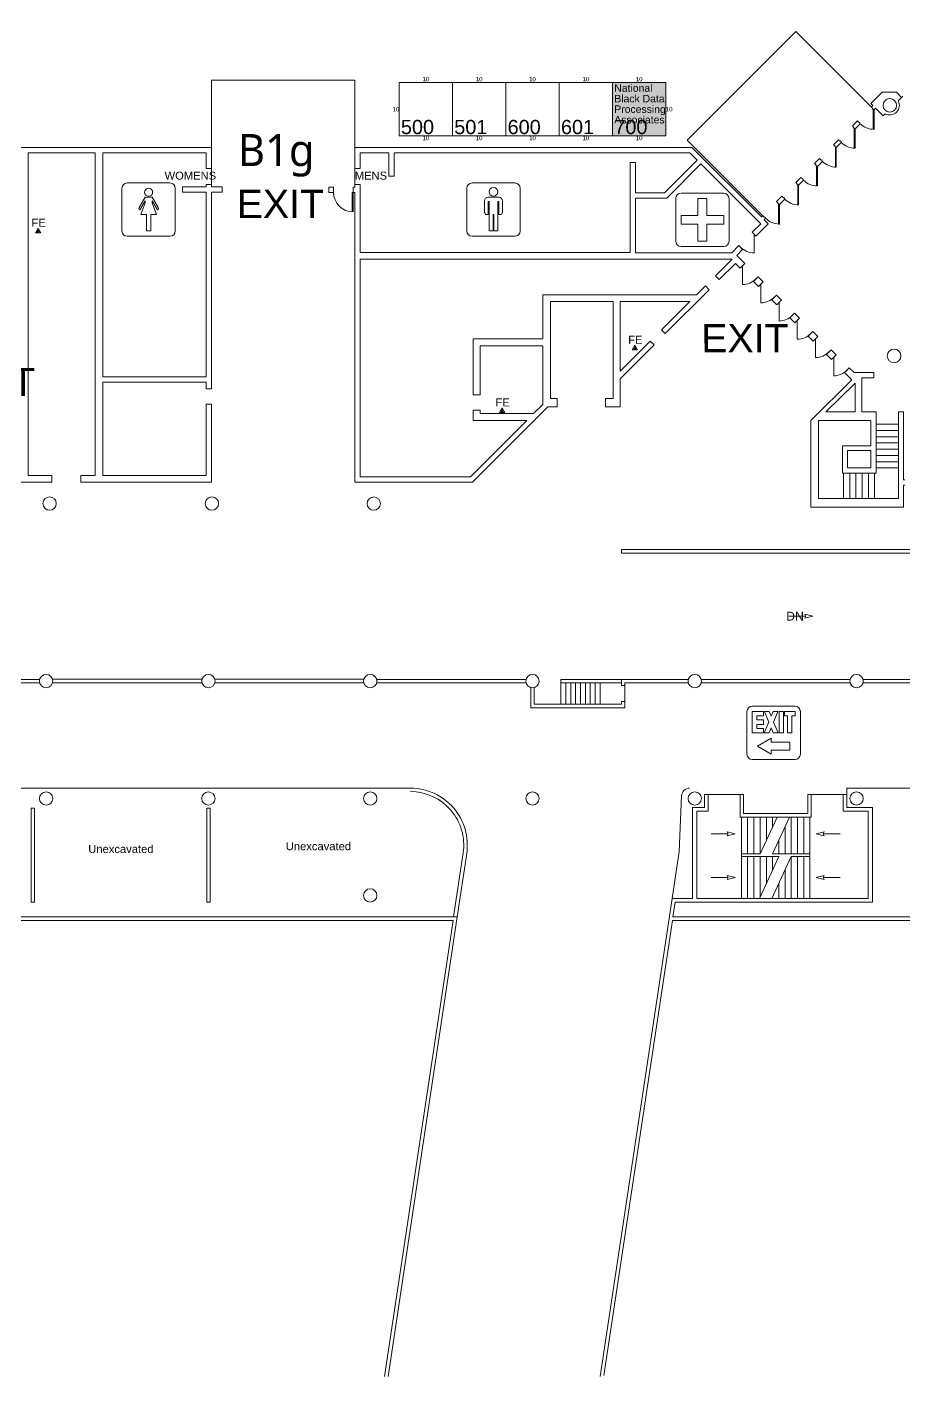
# Model space of a CAD drawing. Header units: inches. Extents: x -357 to 23496, y 116 to 10306.
# Drawn here: x 2834 to 4806, y 518 to 3578 of the extents above; entities that cross this region are included whole.
import ezdxf
from ezdxf.enums import TextEntityAlignment as Align

# ---------------------------------------------------------------- set-up
doc = ezdxf.new("R2010")
doc.units = ezdxf.units.IN
doc.header["$MEASUREMENT"] = 0
for name, color, linetype, true_color in [('BOOTH_DIMENSION', 7, 'Continuous', 0x000000), ('BOOTH_NUMBER', 7, 'Continuous', 0x000000), ('BOOTHLAYER', 7, 'Continuous', 0x000000), ('Building', 7, 'Continuous', 0xffffff), ('Columns', 7, 'Continuous', 0xffffff), ('COMPANY_NAME', 7, 'Continuous', 0x000000), ('Exit Text', 7, 'Continuous', 0xffffff), ('Fire', 7, 'Continuous', 0xffffff), ('HIGHLIGHT_SCHEME', 7, 'Continuous', 0x000000), ('Symbols', 7, 'Continuous', 0xffffff), ('Text', 7, 'Continuous', 0xffffff)]:
    doc.layers.add(name, color=color, linetype=linetype, true_color=true_color)
doc.styles.add('Arial', font='Arial.ttf')
doc.styles.add('Trebuchet MS', font='trebuc.ttf')

msp = doc.modelspace()

# ---------------------------------------------------------------- hatches: boundary and pattern name
at = {"layer": 'HIGHLIGHT_SCHEME', "true_color": 0xe3923d, "transparency": 33554687}
msp.add_hatch(color=33, dxfattribs=at).paths.add_polyline_path([(4150.7, 3453.8), (4270.7, 3453.8), (4270.7, 3333.8), (4150.7, 3333.8)], flags=0)

# ---------------------------------------------------------------- linework, layer by layer
at = {"layer": 'BOOTHLAYER', "color": 7, "lineweight": 5}
for points in [[(3670.7, 3453.8), (3790.7, 3453.8), (3790.7, 3333.8), (3670.7, 3333.8)], [(3790.7, 3453.8), (3910.7, 3453.8), (3910.7, 3333.8), (3790.7, 3333.8)], [(3910.7, 3453.8), (4030.7, 3453.8), (4030.7, 3333.8), (3910.7, 3333.8)], [(4030.7, 3453.8), (4150.7, 3453.8), (4150.7, 3333.8), (4030.7, 3333.8)], [(4150.7, 3453.8), (4270.7, 3453.8), (4270.7, 3333.8), (4150.7, 3333.8)]]:
    msp.add_lwpolyline(points, close=True, dxfattribs=at)
at = {"layer": 'Building', "color": 18, "lineweight": 5, "true_color": 0x000000, "transparency": 33554687}
for points in [[(3248.9, 3307.8), (2509.9, 3307.8), (2509.9, 3529.7), (2319.5, 3720.1), (2349.1, 3749.6), (2329.6, 3769)], [(4318.9, 3324.6), (4562.9, 3568.5)], [(4562.9, 3568.5), (4736.1, 3395.3)], [(3248.9, 3219.2), (3248.9, 3458.9)], [(3248.9, 3458.9), (3571.2, 3458.9)], [(3571.2, 3458.9), (3571.2, 3218.9)], [(4732.6, 3398.8), (4736.1, 3402.3), (4731.8, 3406.5), (4757.3, 3432), (4789.3, 3432), (4800.8, 3420.4), (4803.7, 3423.2)], [(4793.3, 3412.9), (4800.8, 3420.4)], [(4701.5, 3367.7), (4690.2, 3356.4)], [(4705, 3364.2), (4701.5, 3367.7)], [(4736.1, 3395.3), (4735.4, 3394.6)], [(4735.4, 3394.6), (4736.8, 3393.2)], [(4736.8, 3393.2), (4737.5, 3393.9)], [(4737, 3348.5), (4737, 3392.4)], [(4737, 3392.4), (4739, 3392.4)], [(4737.5, 3393.9), (4739, 3392.4)], [(4739, 3392.4), (4742.4, 3395.9)], [(4739, 3392.4), (4739, 3348.4)], [(4742.4, 3395.9), (4759.4, 3378.9)], [(4759.4, 3378.9), (4764.1, 3383.6)], [(4690.2, 3356.4), (4693.7, 3352.8)], [(4693.7, 3352.8), (4693, 3352.1)], [(4693, 3352.1), (4694.4, 3350.7)], [(4694.4, 3350.7), (4695.1, 3351.4)], [(4694.5, 3306.1), (4694.5, 3350), (4696.5, 3350), (4696.5, 3306)], [(4695.1, 3351.4), (4696.5, 3350)], [(4696.5, 3350), (4707.8, 3361.3)], [(4705.7, 3364.9), (4705, 3364.2)], [(4707.1, 3363.5), (4705.7, 3364.9)], [(4706.4, 3362.7), (4707.1, 3363.5)], [(4707.8, 3361.3), (4706.4, 3362.7)], [(4488.6, 3154.9), (4485.5, 3151.7), (4329.4, 3307.8), (3571.2, 3307.8)], [(4492.2, 3151.3), (4318.9, 3324.6)], [(4659.1, 3325.3), (4647.7, 3314)], [(4647.7, 3314), (4651.3, 3310.4)], [(4651.3, 3310.4), (4650.6, 3309.7)], [(4650.6, 3309.7), (4652, 3308.3)], [(4652, 3308.3), (4652.7, 3309)], [(4652.1, 3263.6), (4652.1, 3307.6), (4654.1, 3307.6), (4654.1, 3263.6)], [(4652.7, 3309), (4654.1, 3307.6)], [(4654.1, 3307.6), (4665.4, 3318.9)], [(4662.6, 3321.7), (4659.1, 3325.3)], [(4663.3, 3322.4), (4662.6, 3321.7)], [(4664.7, 3321), (4663.3, 3322.4)], [(4664, 3320.3), (4664.7, 3321)], [(4665.4, 3318.9), (4664, 3320.3)], [(4694.5, 3306), (4696.5, 3306)], [(2836.3, 2570.3), (2836.3, 3295.8)], [(2836.3, 3295.8), (2987.1, 3295.8)], [(2987.1, 3295.8), (2987.1, 2570.3)], [(3248.9, 3260.6), (3236.9, 3260.6), (3236.9, 3295.8), (3004.3, 3295.8), (3004.3, 2791.7), (3236.9, 2791.7), (3236.9, 3207.2), (3183.7, 3207.2), (3183.7, 3219.2), (3236.9, 3219.2), (3236.9, 3224.6), (3248.9, 3224.6)], [(3571.2, 3224.6), (3583.2, 3224.6), (3583.2, 3071.9), (4190.5, 3071.9), (4190.5, 3274.2), (4202.5, 3274.2), (4202.5, 3206), (4267.6, 3206), (4340.9, 3279.3), (4324.4, 3295.8), (3659.9, 3295.8), (3659.9, 3243.6), (3647.9, 3243.6), (3647.9, 3295.8), (3583.2, 3295.8), (3583.2, 3260.6), (3571.2, 3260.6)], [(4616.6, 3282.8), (4605.3, 3271.5)], [(4611.7, 3265.2), (4623, 3276.5)], [(4620.2, 3279.3), (4616.6, 3282.8)], [(4620.9, 3280), (4620.2, 3279.3)], [(4622.3, 3278.6), (4620.9, 3280)], [(4621.6, 3277.9), (4622.3, 3278.6)], [(4623, 3276.5), (4621.6, 3277.9)], [(4430.1, 3065.2), (4443.2, 3078.4), (4435.2, 3087.3), (4418.8, 3070.9), (4202.5, 3070.9), (4202.5, 3194), (4272.6, 3194), (4349.4, 3270.8), (4484, 3136.1), (4465, 3117.1), (4473, 3108.1), (4501, 3136.1), (4491.8, 3145.3), (4495, 3148.5)], [(4605.3, 3271.5), (4608.8, 3268)], [(4608.8, 3268), (4608.1, 3267.3)], [(4608.1, 3267.3), (4609.6, 3265.9)], [(4609.6, 3265.9), (4610.3, 3266.6)], [(4609.7, 3221.2), (4609.7, 3265.2), (4611.7, 3265.2), (4611.7, 3221.2)], [(4610.3, 3266.6), (4611.7, 3265.2)], [(4652.1, 3263.6), (4654.1, 3263.6)], [(3272.9, 3219.2), (3248.9, 3219.2)], [(3272.9, 3207.2), (3272.9, 3219.2)], [(3523.2, 3206.9), (3523.2, 3218.9), (3512.9, 3218.9)], [(3512.9, 3206.9), (3512.9, 3218.9)], [(3571.2, 3218.9), (3567.2, 3218.9)], [(3567.2, 3218.9), (3567.2, 3162.9)], [(4562.9, 3229.1), (4574.2, 3240.4)], [(4566.4, 3225.6), (4562.9, 3229.1)], [(4565.7, 3224.9), (4566.4, 3225.6)], [(4567.1, 3223.4), (4565.7, 3224.9)], [(4567.8, 3224.2), (4567.1, 3223.4)], [(4567.3, 3178.8), (4567.3, 3222.7), (4569.3, 3222.7), (4569.3, 3178.7)], [(4569.3, 3222.7), (4567.8, 3224.2)], [(4580.6, 3234.1), (4569.3, 3222.7)], [(4574.2, 3240.4), (4577.7, 3236.9)], [(4577.7, 3236.9), (4578.4, 3237.6)], [(4578.4, 3237.6), (4579.9, 3236.2)], [(4579.9, 3236.2), (4579.2, 3235.5)], [(4579.2, 3235.5), (4580.6, 3234.1)], [(4611.7, 3221.2), (4609.7, 3221.2)], [(3248.9, 2765), (3248.9, 3207.2)], [(3248.9, 3207.2), (3272.9, 3207.2)], [(3523.2, 3206.9), (3512.9, 3206.9)], [(4448.5, 3046.7), (4438, 3036.2), (4427.2, 3047), (4390.9, 3010.8), (4382.4, 3019.3), (4419.8, 3056.6), (3583.2, 3056.6), (3583.2, 2567), (3830.9, 2567), (3957.9, 2693.9), (3837.4, 2693.9), (3837.4, 2716.8), (3852.7, 2716.8), (3852.7, 2709.2), (3973.1, 2709.2), (3993.9, 2730), (3993.9, 2861.9), (3852.7, 2861.9), (3852.7, 2751.2), (3837.4, 2751.2), (3837.4, 2877.2), (3993.9, 2877.2), (3993.9, 2976.4), (4339.6, 2976.4), (4359.5, 2996.4), (4368, 2987.9), (4269.5, 2889.4), (4261, 2897.8), (4324.3, 2961.2), (4167.6, 2961.2), (4167.6, 2804.4), (4235.6, 2872.4), (4244.1, 2863.9), (4167.6, 2787.5), (4167.6, 2724.5), (4135.2, 2724.5), (4135.2, 2743.6), (4152.3, 2743.6), (4152.3, 2961.2), (4011.1, 2961.2), (4011.1, 2743.6), (4026.4, 2743.6), (4026.4, 2724.5), (4005.4, 2724.5), (3835.9, 2555), (3571.2, 2555), (3571.2, 3206.9), (3565.2, 3206.9), (3565.2, 3162.9)], [(4531.8, 3198), (4519.8, 3186)], [(4519.8, 3186), (4523.3, 3182.4)], [(4523.3, 3182.4), (4522.6, 3181.7)], [(4526.1, 3179.6), (4538.1, 3191.6)], [(4535.3, 3194.5), (4531.8, 3198)], [(4536, 3195.2), (4535.3, 3194.5)], [(4537.4, 3193.7), (4536, 3195.2)], [(4536.7, 3193), (4537.4, 3193.7)], [(4538.1, 3191.6), (4536.7, 3193)], [(4492.9, 3152), (4492.2, 3151.3)], [(4494.3, 3150.6), (4492.9, 3152)], [(4522.6, 3181.7), (4524, 3180.3)], [(4524, 3180.3), (4524.7, 3181)], [(4524.1, 3135.6), (4524.1, 3179.6), (4526.1, 3179.6), (4526.1, 3135.6)], [(4524.7, 3181), (4526.1, 3179.6)], [(4567.3, 3178.7), (4569.3, 3178.7)], [(4493.6, 3149.9), (4494.3, 3150.6)], [(4495, 3148.5), (4493.6, 3149.9)], [(4524.1, 3135.6), (4526.1, 3135.6)], [(4469, 3112.6), (4469, 3070.6)], [(4430.1, 3065.2), (4448.5, 3046.7)], [(4443.3, 3041.5), (4443.3, 2999.5)], [(4479, 2995.2), (4467.7, 3006.5), (4478.2, 3017), (4489.5, 3005.7), (4479, 2995.2)], [(4484.3, 3000.5), (4484.3, 2958.5)], [(4520, 2954.2), (4508.7, 2965.5), (4519.2, 2976), (4530.5, 2964.7), (4520, 2954.2)], [(4525.3, 2959.5), (4525.3, 2917.5)], [(4561, 2913.2), (4549.7, 2924.5), (4560.2, 2935), (4571.5, 2923.7), (4561, 2913.2)], [(4566.3, 2918.4), (4566.3, 2876.4)], [(4601.2, 2894), (4612.6, 2882.7), (4602.1, 2872.2), (4590.7, 2883.5), (4601.2, 2894)], [(4607.3, 2877.4), (4607.3, 2835.4)], [(4642.3, 2853), (4653.6, 2841.7), (4643.1, 2831.2), (4631.8, 2842.5), (4642.3, 2853)], [(4648.3, 2836.4), (4648.3, 2794.4)], [(4744, 2713), (4711.6, 2713), (4711.6, 2789.4), (4738.3, 2789.4), (4738.3, 2801.4), (4693.9, 2801.4), (4683.3, 2812), (4672.8, 2801.5), (4688.7, 2785.6), (4597.1, 2693.9), (4597.1, 2499.2), (4805.1, 2499.2), (4805.1, 2548.3), (4808.1, 2548.3)], [(3004.3, 2570.3), (3004.3, 2780.2)], [(3004.3, 2780.2), (3236.9, 2780.2)], [(3236.9, 2780.2), (3236.9, 2765)], [(3236.9, 2765), (3248.9, 2765)], [(4696.3, 2777.5), (4630.6, 2713), (4696.3, 2713), (4696.3, 2777.5)], [(3248.9, 2730.6), (3236.9, 2730.6)], [(3236.9, 2730.6), (3236.9, 2570.3)], [(3248.9, 2555), (3248.9, 2730.6)], [(4808.1, 2560.3), (4805.1, 2560.3), (4805.1, 2713), (4793.7, 2713), (4793.7, 2518.3), (4614.2, 2518.3), (4614.2, 2693.9), (4732, 2693.9), (4732, 2636.7), (4667.7, 2636.7), (4667.7, 2575.6), (4744, 2575.6), (4744, 2713)], [(4744.9, 2685.2), (4793.7, 2685.2)], [(4744.9, 2671.2), (4793.7, 2671.2)], [(4744.9, 2657.2), (4793.7, 2657.2)], [(4744.9, 2643.2), (4793.7, 2643.2)], [(4679.5, 2626), (4732, 2626), (4732, 2587.6), (4679.5, 2587.6), (4679.5, 2626)], [(4744.9, 2629.2), (4793.7, 2629.2)], [(4744.9, 2615.2), (4793.7, 2615.2)], [(4744.9, 2601.2), (4793.7, 2601.2)], [(2889.8, 2570.3), (2836.3, 2570.3)], [(2889.8, 2555), (2889.8, 2570.3)], [(2987.1, 2570.3), (2954.7, 2570.3)], [(2954.7, 2570.3), (2954.7, 2555)], [(3236.9, 2570.3), (3004.3, 2570.3)], [(4670.3, 2575.6), (4670.3, 2518.3)], [(4684.3, 2575.6), (4684.3, 2518.3)], [(4698.3, 2575.6), (4698.3, 2518.3)], [(4712.3, 2575.6), (4712.3, 2518.3)], [(4726.3, 2575.6), (4726.3, 2518.3)], [(4740.3, 2575.6), (4740.3, 2518.3)], [(4744.9, 2587.2), (4793.7, 2587.2)], [(2618.7, 2555), (2889.8, 2555)], [(2954.7, 2555), (3248.9, 2555)], [(5698.6, 2395.7), (4170.7, 2395.7), (4170.7, 2403.7), (5690.6, 2403.7)], [(2861.7, 2111.7), (2492, 2111.7)], [(3226.7, 2111.8), (2891.7, 2111.8)], [(3590.7, 2111.8), (3256.7, 2111.8)], [(3955.7, 2111.7), (3620.7, 2111.7)], [(4170.7, 2111.7), (4034.7, 2111.7), (4034.7, 2055.7)], [(4321.3, 2111.7), (4170.7, 2111.7), (4170.7, 2097.7), (4178.7, 2097.7)], [(4684.7, 2111.7), (4350.7, 2111.7)], [(5040.7, 2111.7), (4714.7, 2111.7)], [(2861.7, 2103.7), (2492, 2103.7)], [(3226.7, 2103.8), (2891.7, 2103.8)], [(3590.7, 2103.8), (3256.7, 2103.8)], [(3955.7, 2103.7), (3620.7, 2103.7)], [(4321.3, 2103.7), (4178.7, 2103.7), (4178.7, 2047.7), (3966.7, 2047.7), (3966.7, 2093.3)], [(4178.7, 2061.7), (4170.7, 2061.7), (4170.7, 2055.7), (3974.7, 2055.7), (3974.7, 2093.3)], [(4034.7, 2103.7), (4170.7, 2103.7)], [(4045.7, 2103.7), (4045.7, 2055.7)], [(4056.7, 2103.7), (4056.7, 2055.7)], [(4067.7, 2103.7), (4067.7, 2055.7)], [(4078.7, 2103.7), (4078.7, 2055.7)], [(4089.7, 2103.7), (4089.7, 2055.7)], [(4100.7, 2103.7), (4100.7, 2055.7)], [(4111.7, 2103.7), (4111.7, 2055.7)], [(4122.7, 2103.7), (4122.7, 2055.7)], [(4684.7, 2103.7), (4350.7, 2103.7)], [(5040.7, 2103.7), (4714.7, 2103.7)], [(3696.1, 1867.1), (2539.9, 1867.1)], [(6207.2, 1577.7), (4286.7, 1577.7), (4291.7, 1610.7), (4735.6, 1610.7), (4735.6, 1823.1), (4677.9, 1823.1), (4677.9, 1867.1), (5473.6, 1867.1), (5473.6, 1823.1), (5415.9, 1823.1), (5415.9, 1610.7), (6175.7, 1610.7), (6175.7, 1577.7)], [(4306.2, 1849.9), (4300.6, 1724.2), (4284.8, 1618.7), (4122.9, 543.6)], [(4284.8, 1618.7), (4330.7, 1618.7), (4330.7, 1823.1), (4357.6, 1823.1), (4357.6, 1852.4), (4445.6, 1852.4), (4445.6, 1809.7), (4589.9, 1809.7), (4589.9, 1852.4), (4677.9, 1852.4)], [(4669.9, 1852.4), (4669.9, 1815.1), (4725.6, 1815.1), (4725.6, 1618.7), (4340.7, 1618.7), (4340.7, 1815.1), (4365.6, 1815.1), (4365.6, 1852.4)], [(4597.9, 1852.4), (4597.9, 1801.7), (4437.6, 1801.7), (4437.6, 1852.4)], [(-121.3, 1821.9), (-121.3, 1577.7), (3801.4, 1577.7), (3645.7, 543.6)], [(2843.2, 1610.6), (2843.2, 1821.7), (2850.9, 1821.7), (2850.9, 1610.6), (2843.2, 1610.6)], [(3237.9, 1610.6), (3237.9, 1821.7), (3245.6, 1821.7), (3245.6, 1610.6), (3237.9, 1610.6)], [(4440.7, 1801.7), (4440.7, 1618.6)], [(4520.8, 1801.7), (4482.7, 1719.2), (4440.7, 1719.2)], [(4454.7, 1801.7), (4454.7, 1719.2)], [(4468.7, 1801.7), (4468.7, 1719.2)], [(4482.7, 1801.7), (4482.7, 1719.2)], [(4496.7, 1801.7), (4496.7, 1749.5)], [(4510.7, 1801.7), (4510.7, 1779.8)], [(4594.7, 1719.2), (4510.7, 1719.2), (4548.8, 1801.7)], [(4538.7, 1779.8), (4538.7, 1719.2)], [(4552.7, 1801.7), (4552.7, 1719.2)], [(4566.7, 1801.7), (4566.7, 1719.2)], [(4580.7, 1801.7), (4580.7, 1719.2)], [(4594.7, 1801.7), (4594.7, 1618.6)], [(4410.6, 1764), (4372.4, 1764)], [(4408.4, 1768.5), (4426.4, 1764), (4408.4, 1759.5), (4410.6, 1764), (4408.4, 1768.5)], [(4524.7, 1749.5), (4524.7, 1719.2)], [(4627, 1759.5), (4609, 1764), (4627, 1768.5), (4624.9, 1764), (4627, 1759.5)], [(4624.9, 1764), (4663, 1764)], [(3814.8, 1721.4), (3793.3, 1577.7)], [(3822.7, 1720.2), (3801.4, 1577.7)], [(4481.1, 1618.6), (4524.7, 1713.2), (4440.7, 1713.2)], [(4454.7, 1713.2), (4454.7, 1618.6)], [(4468.7, 1713.2), (4468.7, 1618.6)], [(4482.7, 1713.2), (4482.7, 1622.2)], [(4496.7, 1713.2), (4496.7, 1652.5)], [(4552.7, 1618.6), (4552.7, 1713.2), (4509.1, 1618.6)], [(4510.7, 1713.2), (4510.7, 1682.8)], [(4594.7, 1713.2), (4552.7, 1713.2)], [(4566.7, 1713.2), (4566.7, 1618.6)], [(4580.7, 1713.2), (4580.7, 1618.6)], [(4410.9, 1666.1), (4372.8, 1666.1)], [(4408.8, 1670.6), (4426.8, 1666.1), (4408.8, 1661.6), (4410.9, 1666.1), (4408.8, 1670.6)], [(4524.7, 1652.5), (4524.7, 1618.6)], [(4538.7, 1682.8), (4538.7, 1618.6)], [(4626.7, 1661.6), (4608.7, 1666.1), (4626.7, 1670.6), (4624.6, 1666.1), (4626.7, 1661.6)], [(4624.6, 1666.1), (4662.7, 1666.1)], [(-121.3, 518.5), (-121.3, 1569.7), (3792.1, 1569.7), (3637.6, 543.6)], [(6207.2, 1569.7), (4285.5, 1569.7), (4131.4, 545.9)]]:
    msp.add_lwpolyline(points, dxfattribs=at).dxf.unprotected_set("ltscale", 0)
for centre, radius, start, end in [((4774.5, 3402.5), 21.5, -118.8181, 28.8181), ((4739, 3392.4), 44, -135, -90), ((4696.5, 3350), 44, -135, -90), ((4654.1, 3307.6), 44, -135, -90), ((4611.7, 3265.2), 44, -135, -90), ((3567.2, 3206.9), 44, 180, -90), ((4569.3, 3222.7), 44, -135, -90), ((4526.1, 3179.6), 44, -135, -90), ((4469, 3112.6), 42, -136.2126, -90), ((4443.3, 3041.5), 42, -90, -44.1437), ((4484.3, 3000.5), 42, -90, -44.1437), ((4525.3, 2959.5), 42, -90, -44.1437), ((4566.3, 2918.4), 42, -90, -44.1437), ((4607.3, 2877.4), 42, -90, -44.1437), ((4648.3, 2836.4), 42, -90, -44.1437), ((3696.1, 1739.1), 128, -8.5001, 89.9996), ((4324.2, 1849.1), 18, 89.9969, 177.4563), ((3696.1, 1739.1), 120, -8.5, 89.9995)]:
    msp.add_arc(centre, radius, start, end, dxfattribs=at).dxf.unprotected_set("ltscale", 0)
at = {"layer": 'Columns', "color": 6, "lineweight": 5, "transparency": 33554687}
for centre, radius in [((4774.5, 3402.5), 15.3), ((4784.1, 2839), 15.3), ((2884.6, 2507), 15), ((3249.6, 2507), 15), ((3613.6, 2506.9), 15), ((2876.7, 2107.8), 15), ((3241.7, 2107.8), 15), ((3605.7, 2107.7), 15), ((3970.7, 2107.7), 15), ((4335.7, 2107.7), 15), ((4699.7, 2107.7), 15), ((2876.7, 1843.7), 15), ((3241.7, 1843.7), 15), ((3605.7, 1843.7), 15), ((3970.7, 1843.7), 15), ((4335.7, 1843.7), 15), ((4699.7, 1843.7), 15), ((3605.7, 1625.7), 15)]:
    msp.add_circle(centre, radius, dxfattribs=at).dxf.unprotected_set("ltscale", 0)
at = {"layer": 'Exit Text', "color": 1, "lineweight": 5, "transparency": 33554687}
for points in [[(4561.2, 2051.4), (4465.2, 2051.4)], [(4453.2, 2039.4), (4453.2, 1943.4)], [(4490.2, 2001.4), (4490.2, 1991.4), (4465.2, 1991.4), (4465.2, 2039.4), (4490.2, 2039.4), (4490.2, 2029.4), (4475.2, 2029.4), (4475.2, 2020.5), (4490.2, 2020.5), (4490.2, 2010.5), (4475.2, 2010.5), (4475.2, 2001.4), (4490.2, 2001.4)], [(4503.2, 2039.4), (4492.4, 2039.4), (4502.3, 2015.6), (4492.2, 1991.4), (4503, 1991.4), (4507.7, 2002.6), (4512.3, 1991.4), (4523.2, 1991.4), (4513.1, 2015.6), (4522.9, 2039.4), (4512.1, 2039.4), (4507.7, 2028.7), (4503.2, 2039.4)], [(4525.2, 2039.4), (4525.2, 1991.4), (4535.2, 1991.4), (4535.2, 2039.4), (4525.2, 2039.4)], [(4561.2, 2029.4), (4561.2, 2039.4), (4537.2, 2039.4), (4537.2, 2029.4), (4544.2, 2029.4), (4544.2, 1991.4), (4554.2, 1991.4), (4554.2, 2029.4), (4561.2, 2029.4)], [(4573.2, 1943.4), (4573.2, 2039.4)], [(4507.2, 1970.4), (4507.2, 1979.4), (4477.2, 1961.4), (4507.2, 1943.4), (4507.2, 1952.4), (4549.2, 1952.4), (4549.2, 1970.4), (4507.2, 1970.4)], [(4465.2, 1931.4), (4561.2, 1931.4)]]:
    msp.add_lwpolyline(points, dxfattribs=at).dxf.unprotected_set("ltscale", 0)
for centre, start, end in [((4465.2, 2039.4), 90, 180), ((4561.2, 2039.4), 0, 90), ((4465.2, 1943.4), 180, -90), ((4561.2, 1943.4), -90, 0)]:
    msp.add_arc(centre, 12, start, end, dxfattribs=at).dxf.unprotected_set("ltscale", 0)
at = {"layer": 'Fire', "color": 1, "lineweight": 5, "transparency": 33554687}
for points in [[(2864.7, 3115.8), (2858.7, 3126.2), (2852.7, 3115.8), (2864.7, 3115.8)], [(2856.1, 3117.8), (2861.2, 3117.8), (2858.7, 3122.2), (2856.1, 3117.8)], [(4206.9, 2852.7), (4200.9, 2863.1), (4194.9, 2852.7), (4206.9, 2852.7)], [(4198.4, 2854.7), (4203.5, 2854.7), (4200.9, 2859.1), (4198.4, 2854.7)], [(3908.4, 2711.8), (3902.4, 2722.2), (3896.4, 2711.8), (3908.4, 2711.8)], [(3899.9, 2713.8), (3904.9, 2713.8), (3902.4, 2718.2), (3899.9, 2713.8)]]:
    msp.add_lwpolyline(points, dxfattribs=at).dxf.unprotected_set("ltscale", 0)
at = {"layer": 'Symbols', "color": 4, "lineweight": 5, "transparency": 33554687}
for points in [[(3047.3, 3216), (3047.3, 3120)], [(3155.3, 3228), (3059.3, 3228)], [(3167.3, 3120), (3167.3, 3216)], [(3822.9, 3216), (3822.9, 3120)], [(3930.9, 3228), (3834.9, 3228)], [(3942.9, 3120), (3942.9, 3216)], [(3085.9, 3172.7), (3099.3, 3196)], [(3099.3, 3188), (3087.3, 3167.2)], [(3089.8, 3157), (3099.3, 3183.1)], [(3099.3, 3196), (3115.3, 3196)], [(3099.3, 3183.1), (3099.3, 3188)], [(3115.3, 3196), (3128.8, 3172.7)], [(3127.3, 3167.2), (3115.3, 3188)], [(3115.3, 3188), (3115.3, 3183.1)], [(3115.3, 3183.1), (3124.8, 3157)], [(3862.9, 3188), (3862.9, 3162)], [(3894.9, 3196), (3870.9, 3196)], [(3870.9, 3157), (3870.9, 3186)], [(3870.9, 3186), (3872.9, 3186)], [(3872.9, 3186), (3872.9, 3120)], [(3892.9, 3120), (3892.9, 3186)], [(3892.9, 3186), (3894.9, 3186)], [(3894.9, 3186), (3894.9, 3157)], [(3902.9, 3162), (3902.9, 3188)], [(4292.8, 3193.1), (4292.8, 3097.1)], [(4400.8, 3205.1), (4304.8, 3205.1)], [(4362.8, 3155.1), (4362.8, 3193.1), (4342.8, 3193.1), (4342.8, 3155.1), (4304.8, 3155.1), (4304.8, 3135.1), (4342.8, 3135.1), (4342.8, 3097.1), (4362.8, 3097.1), (4362.8, 3135.1), (4400.8, 3135.1), (4400.8, 3155.1), (4362.8, 3155.1)], [(4412.8, 3097.1), (4412.8, 3193.1)], [(3102.3, 3157), (3089.8, 3157)], [(3102.3, 3120), (3102.3, 3157)], [(3124.8, 3157), (3112.3, 3157)], [(3112.3, 3157), (3112.3, 3120)], [(3867.9, 3157), (3870.9, 3157)], [(3881.9, 3120), (3881.9, 3157)], [(3881.9, 3157), (3883.9, 3157)], [(3883.9, 3157), (3883.9, 3120)], [(3894.9, 3157), (3897.9, 3157)], [(3059.3, 3108), (3155.3, 3108)], [(3112.3, 3120), (3102.3, 3120)], [(3834.9, 3108), (3930.9, 3108)], [(3872.9, 3120), (3881.9, 3120)], [(3883.9, 3120), (3892.9, 3120)], [(4304.8, 3085.1), (4400.8, 3085.1)]]:
    msp.add_lwpolyline(points, dxfattribs=at).dxf.unprotected_set("ltscale", 0)
for centre, radius in [((3107.3, 3207), 9), ((3882.9, 3208), 10)]:
    msp.add_circle(centre, radius, dxfattribs=at).dxf.unprotected_set("ltscale", 0)
for centre, radius, start, end in [((3059.3, 3216), 12, 90, 180), ((3155.3, 3216), 12, 0, 90), ((3834.9, 3216), 12, 90, 180), ((3930.9, 3216), 12, 0, 90), ((3870.9, 3188), 8, 90, 180), ((3894.9, 3188), 8, 0, 90), ((4304.8, 3193.1), 12, 90, 180), ((4400.8, 3193.1), 12, 0, 90), ((3089.3, 3170.7), 4, 150, -120), ((3125.3, 3170.7), 4, -60, 30), ((3867.9, 3162), 5, 180, -90), ((3897.9, 3162), 5, -90, 0), ((3059.3, 3120), 12, 180, -90), ((3155.3, 3120), 12, -90, 0), ((3834.9, 3120), 12, 180, -90), ((3930.9, 3120), 12, -90, 0), ((4304.8, 3097.1), 12, 180, -90), ((4400.8, 3097.1), 12, -90, 0)]:
    msp.add_arc(centre, radius, start, end, dxfattribs=at).dxf.unprotected_set("ltscale", 0)
at = {"layer": 'Text', "color": 18, "lineweight": 5, "true_color": 0x000000, "transparency": 33554687}
for points in [[(4585.5, 2253.7), (4547.4, 2253.7)], [(4583.4, 2258.2), (4601.4, 2253.7), (4583.4, 2249.2), (4585.5, 2253.7), (4583.4, 2258.2)]]:
    msp.add_lwpolyline(points, dxfattribs=at).dxf.unprotected_set("ltscale", 0)

# ---------------------------------------------------------------- texts
at = {"layer": 'BOOTH_DIMENSION', "color": 8, "style": 'Arial'}
for p in [(3730.7, 3453.8), (3850.7, 3453.8), (3970.7, 3453.8), (4090.7, 3453.8), (4210.7, 3453.8)]:
    msp.add_text('10', height=9.6, dxfattribs=at).set_placement(p, align=Align.BOTTOM_CENTER)
msp.add_text('10', height=9.6, dxfattribs=at).set_placement((3670.7, 3393.8), align=Align.MIDDLE_RIGHT)
msp.add_text('10', height=9.6, dxfattribs=at).set_placement((4270.7, 3393.8), align=Align.MIDDLE_LEFT)
for p in [(3730.7, 3333.8), (3850.7, 3333.8), (3970.7, 3333.8), (4090.7, 3333.8), (4210.7, 3333.8)]:
    msp.add_text('10', height=9.6, dxfattribs=at).set_placement(p, align=Align.TOP_CENTER)
at = {"layer": 'BOOTH_NUMBER', "color": 18, "true_color": 0x000000, "style": 'Arial'}
for s, p in [('500', (3674.7, 3337.8)), ('501', (3794.7, 3337.8)), ('600', (3914.7, 3337.8)), ('601', (4034.7, 3337.8)), ('700', (4154.7, 3337.8))]:
    msp.add_text(s, height=32, dxfattribs=at).set_placement(p)
at = {"layer": 'COMPANY_NAME', "color": 18, "true_color": 0x000000, "insert": (4154.7, 3449.8), "char_height": 16.758, "width": 116, "attachment_point": 1, "line_spacing_factor": 0.85, "style": 'Arial'}
msp.add_mtext('National Black Data Processing Associates', dxfattribs=at)
at = {"layer": 'Exit Text', "color": 1, "style": 'Arial'}
for p in [(3403.6, 3149.3), (4448.6, 2847.3), (2753.9, 2748.8)]:
    msp.add_text('EXIT', height=63.28, rotation=0.0178, dxfattribs=at).set_placement(p, align=Align.CENTER)
at = {"layer": 'Fire', "color": 1, "style": 'Arial'}
for p in [(2859.9, 3129.4), (4202.1, 2866.4), (3903.6, 2725.5)]:
    msp.add_text('FE', height=18, rotation=360, dxfattribs=at).set_placement(p, align=Align.CENTER)
at = {"layer": 'Text', "color": 18, "true_color": 0x000000}
for s, height, style, p in [('B1g', 72, 'Trebuchet MS', (3394.3, 3266)), ('WOMENS', 18, 'Arial', (3201.1, 3235.4)), ('MENS', 18, 'Arial', (3607.3, 3235.5))]:
    msp.add_text(s, height=height, rotation=360, dxfattribs=dict(at, style=style)).set_placement(p, align=Align.CENTER)
at = {"layer": 'Text', "color": 18, "true_color": 0x000000, "style": 'Arial'}
for s, height, p in [('DN', 19.69, (4561.2, 2253.7)), ('Unexcavated', 18, (3489.2, 1736.4)), ('Unexcavated', 18, (3044.9, 1730.2))]:
    msp.add_text(s, height=height, rotation=360, dxfattribs=at).set_placement(p, align=Align.MIDDLE_CENTER)

doc.saveas('drawing.dxf')
